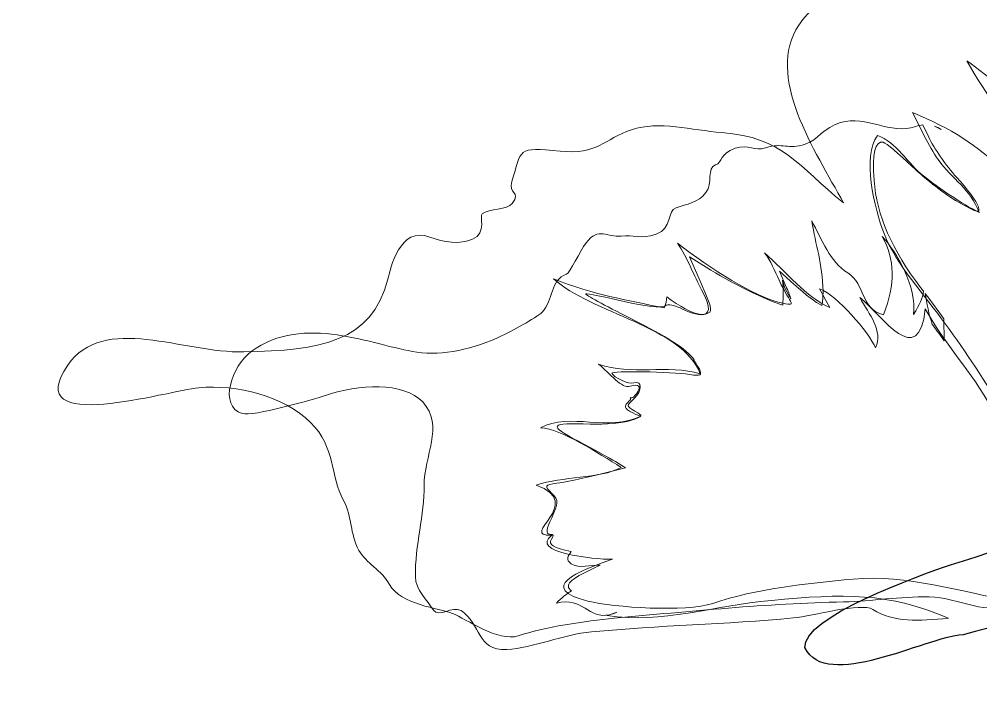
# Model space of a CAD drawing. Header units: centimetres. Extents: x -9.3 to 9.3, y -8.9 to 8.9.
# Drawn here: x 3.454 to 4.792, y -2.866 to -1.931 of the extents above; entities that cross this region are included whole.
import ezdxf

# ---------------------------------------------------------------- set-up
doc = ezdxf.new("R2010")
doc.units = ezdxf.units.CM
doc.header["$MEASUREMENT"] = 0
doc.layers.add('Layer 1', color=7, linetype='Continuous')

msp = doc.modelspace()

# ---------------------------------------------------------------- linework, layer by layer
at = {"layer": 'Layer 1', "lineweight": 0}
for points, knots in [([(5.31022, -1.6282), (5.27836, -1.57198), (5.23284, -1.53147), (5.16898, -1.52479), (5.16898, -1.52479), (5.08063, -1.51555), (5.00981, -1.61528), (4.95644, -1.66268), (4.95644, -1.66268), (4.89628, -1.71609), (4.8375, -1.765), (4.75552, -1.79275), (4.75552, -1.79275), (4.73265, -1.80049), (4.71907, -1.8206), (4.69311, -1.82939), (4.69311, -1.82939), (4.67536, -1.8354), (4.65134, -1.83851), (4.63949, -1.85142), (4.63949, -1.85142), (4.60738, -1.88641), (4.56798, -1.89581), (4.53884, -1.93868), (4.53884, -1.93868), (4.49092, -2.00917), (4.56107, -2.11359), (4.60081, -2.18609), (4.60081, -2.18609), (4.53708, -2.13444), (4.5173, -2.09499), (4.43168, -2.08825), (4.43168, -2.08825), (4.38994, -2.08497), (4.34363, -2.07153), (4.30605, -2.08426), (4.30605, -2.08426), (4.26691, -2.09751), (4.25884, -2.11952), (4.2066, -2.11406), (4.2066, -2.11406), (4.14575, -2.1077), (4.1531, -2.11194), (4.13953, -2.15616), (4.13953, -2.15616), (4.1339, -2.17449), (4.15265, -2.16944), (4.13996, -2.18704), (4.13996, -2.18704), (4.13358, -2.19589), (4.10737, -2.19426), (4.09821, -2.20118), (4.09821, -2.20118), (4.09362, -2.20464), (4.10532, -2.22769), (4.08472, -2.23677), (4.08472, -2.23677), (4.06754, -2.24434), (4.04414, -2.24114), (4.02526, -2.23364), (4.02526, -2.23364), (3.98377, -2.21717), (3.97028, -2.27867), (3.9669, -2.29218), (3.9669, -2.29218), (3.94494, -2.37997), (3.87277, -2.39127), (3.76646, -2.39356), (3.76646, -2.39356), (3.68332, -2.39535), (3.57098, -2.33962), (3.52168, -2.41191), (3.52168, -2.41191), (3.45413, -2.51095), (3.66185, -2.44707), (3.70362, -2.44337), (3.70362, -2.44337), (3.75769, -2.43859), (3.821, -2.45422), (3.85945, -2.4917), (3.85945, -2.4917), (3.89464, -2.526), (3.88608, -2.56554), (3.90502, -2.60008), (3.90502, -2.60008), (3.91832, -2.62435), (3.9134, -2.64547), (3.92671, -2.66974), (3.92671, -2.66974), (3.93682, -2.68818), (3.9582, -2.69709), (3.96918, -2.71712), (3.96918, -2.71712), (3.98471, -2.74545), (4.03833, -2.75006), (4.05699, -2.75746), (4.05699, -2.75746), (4.07536, -2.76476), (4.12085, -2.79788), (4.1483, -2.78859), (4.1483, -2.78859), (4.18353, -2.77666), (4.24239, -2.76782), (4.28165, -2.76421), (4.28165, -2.76421), (4.3869, -2.75453), (4.49408, -2.74371), (4.60089, -2.74142), (4.60089, -2.74142), (4.64131, -2.74055), (4.67788, -2.73389), (4.72013, -2.73428), (4.72013, -2.73428), (4.76258, -2.73466), (4.80053, -2.76456), (4.8388, -2.74063), (4.8388, -2.74063), (4.7622, -2.72744), (4.68902, -2.70285), (4.61443, -2.70969), (4.61443, -2.70969), (4.54742, -2.71584), (4.47981, -2.72286), (4.41879, -2.74353), (4.41879, -2.74353), (4.38198, -2.75599), (4.28128, -2.74936), (4.24523, -2.74025), (4.24523, -2.74025), (4.17347, -2.72213), (4.23121, -2.69846), (4.27938, -2.68216), (4.27938, -2.68216), (4.25287, -2.68232), (4.16326, -2.67261), (4.19503, -2.64868), (4.19503, -2.64868), (4.1464, -2.65057), (4.24396, -2.60424), (4.17321, -2.57879), (4.17321, -2.57879), (4.21056, -2.56614), (4.26022, -2.57101), (4.29171, -2.55418), (4.29171, -2.55418), (4.25975, -2.53486), (4.20864, -2.50044), (4.1791, -2.49924), (4.1791, -2.49924), (4.22062, -2.47704), (4.27373, -2.50509), (4.31868, -2.483), (4.31868, -2.483), (4.27889, -2.46846), (4.30757, -2.46486), (4.30434, -2.45683), (4.30434, -2.45683), (4.30693, -2.46327), (4.3303, -2.43253), (4.30413, -2.44139), (4.30413, -2.44139), (4.29241, -2.44536), (4.27577, -2.42351), (4.26001, -2.41035), (4.26001, -2.41035), (4.30578, -2.42721), (4.35553, -2.4102), (4.4015, -2.42393), (4.4015, -2.42393), (4.37773, -2.35916), (4.24902, -2.33922), (4.19732, -2.2917), (4.19732, -2.2917), (4.25512, -2.31466), (4.2975, -2.32081), (4.3513, -2.33235), (4.3513, -2.33235), (4.35347, -2.32692), (4.35512, -2.32178), (4.35483, -2.31675), (4.35483, -2.31675), (4.38849, -2.34265), (4.4324, -2.35989), (4.40338, -2.30696), (4.40338, -2.30696), (4.3933, -2.28857), (4.38372, -2.26256), (4.36965, -2.24221), (4.36965, -2.24221), (4.4153, -2.27747), (4.47904, -2.31759), (4.51172, -2.32456), (4.51172, -2.32456), (4.53918, -2.33042), (4.52747, -2.32931), (4.51129, -2.29368), (4.51129, -2.29368), (4.50536, -2.2806), (4.49953, -2.26692), (4.49091, -2.25543), (4.49091, -2.25543), (4.5209, -2.28245), (4.54891, -2.31731), (4.58172, -2.33187), (4.58172, -2.33187), (4.57641, -2.32338), (4.57268, -2.3142), (4.56738, -2.3057), (4.56738, -2.3057), (4.59189, -2.31427), (4.63597, -2.36627), (4.64541, -2.38785), (4.64541, -2.38785), (4.65615, -2.36387), (4.63683, -2.3421), (4.62347, -2.31773), (4.62347, -2.31773), (4.65433, -2.34274), (4.70522, -2.42069), (4.71456, -2.33342), (4.71456, -2.33342), (4.74279, -2.38491), (4.77773, -2.41856), (4.80724, -2.47238), (4.80724, -2.47238), (4.80724, -2.47238), (4.886, -2.61605), (4.886, -2.61605), (4.886, -2.61605), (4.89445, -2.63146), (4.95837, -2.7458), (4.96446, -2.72908), (4.96446, -2.72908), (4.97078, -2.7117), (4.90684, -2.62397), (4.89633, -2.6048), (4.89633, -2.6048), (4.84858, -2.51769), (4.80042, -2.43371), (4.74282, -2.35487), (4.74282, -2.35487), (4.71332, -2.31448), (4.67401, -2.27216), (4.65719, -2.22876), (4.65719, -2.22876), (4.64344, -2.19328), (4.62636, -2.12183), (4.64819, -2.09249), (4.64819, -2.09249), (4.67342, -2.10077), (4.69168, -2.13262), (4.71188, -2.14848), (4.71188, -2.14848), (4.7334, -2.16537), (4.76578, -2.18769), (4.78936, -2.19952), (4.78936, -2.19952), (4.77846, -2.1675), (4.75153, -2.15264), (4.73254, -2.12597), (4.73254, -2.12597), (4.71818, -2.10581), (4.70837, -2.08188), (4.69668, -2.06056), (4.69668, -2.06056), (4.80294, -2.10274), (4.85252, -2.16426), (4.90196, -2.25446), (4.90196, -2.25446), (4.91471, -2.22579), (4.88003, -2.14514), (4.8582, -2.11444), (4.8582, -2.11444), (4.82853, -2.07273), (4.79932, -2.03712), (4.77257, -1.98833), (4.77257, -1.98833), (4.83233, -2.03369), (4.93314, -2.10827), (4.95652, -2.17394), (4.95652, -2.17394), (4.95307, -2.12678), (4.93229, -2.06955), (4.90559, -2.02084), (4.90559, -2.02084), (4.93903, -2.04105), (4.9845, -2.07161), (5.0024, -2.10661), (5.0024, -2.10661), (5.00228, -2.10655), (5.00214, -2.10652), (5.00202, -2.10646), (5.00202, -2.10646), (5.00202, -2.10646), (5.00458, -2.11113), (5.00458, -2.11113), (5.00458, -2.11113), (5.00458, -2.11113), (5.03071, -2.15879), (5.03071, -2.15879), (5.03071, -2.15879), (5.04255, -2.13143), (5.02333, -2.11807), (5.00542, -2.10836), (5.00542, -2.10836), (5.01481, -2.08053), (4.98376, -2.04306), (4.96843, -2.01508), (4.96843, -2.01508), (4.98534, -2.03421), (5.00206, -2.044), (5.02482, -2.05775), (5.02482, -2.05775), (5.0063, -2.03397), (5.00684, -2.01656), (5.01018, -2.00094), (5.01018, -2.00094), (5.02808, -2.01038), (5.03879, -2.02488), (5.06153, -2.04033), (5.06153, -2.04033), (5.04405, -2.05215), (5.07427, -2.08775), (5.08595, -2.10906), (5.08595, -2.10906), (5.08595, -2.10906), (5.06518, -2.04269), (5.06518, -2.04269), (5.06518, -2.04269), (5.06567, -2.043), (5.06607, -2.04329), (5.06657, -2.04361), (5.06657, -2.04361), (5.06586, -2.04261), (5.06531, -2.04168), (5.06466, -2.04066), (5.06466, -2.04066), (5.06466, -2.04066), (5.06402, -2.03894), (5.06402, -2.03894), (5.06402, -2.03894), (5.06386, -2.03901), (5.06367, -2.03903), (5.06352, -2.03911), (5.06352, -2.03911), (5.05677, -2.02791), (5.05287, -2.01534), (5.04519, -2.0046), (5.04519, -2.0046), (5.06795, -2.01835), (5.08467, -2.02815), (5.10158, -2.04727), (5.10158, -2.04727), (5.1058, -2.02755), (5.09504, -2.00181), (5.09343, -1.97275), (5.09343, -1.97275), (5.12801, -1.98484), (5.14157, -2.03047), (5.15742, -2.05938), (5.15742, -2.05938), (5.17083, -2.02946), (5.1311, -1.98127), (5.11409, -1.95024), (5.11409, -1.95024), (5.15908, -1.9591), (5.20415, -2.01587), (5.22025, -2.05361), (5.22025, -2.05361), (5.22025, -2.05361), (5.20591, -2.02744), (5.20591, -2.02744), (5.20591, -2.02744), (5.21115, -2.03699), (5.23211, -2.08962), (5.24177, -2.09285), (5.24177, -2.09285), (5.2668, -2.10124), (5.28506, -2.05291), (5.297, -2.04313), (5.297, -2.04313), (5.30565, -2.09951), (5.29545, -2.18044), (5.25594, -2.2235), (5.25594, -2.2235), (5.24228, -2.23839), (5.22887, -2.28691), (5.22031, -2.30952), (5.22031, -2.30952), (5.20882, -2.33983), (5.18266, -2.36742), (5.1831, -2.39912), (5.1831, -2.39912), (5.18335, -2.4172), (5.14294, -2.46136), (5.12986, -2.47559), (5.12986, -2.47559), (5.1078, -2.49961), (5.08591, -2.52827), (5.06667, -2.55487), (5.06667, -2.55487), (5.0485, -2.58), (5.03081, -2.60907), (5.01258, -2.63301), (5.01258, -2.63301), (5.04477, -2.60198), (5.09812, -2.56585), (5.13218, -2.53518), (5.13218, -2.53518), (5.27624, -2.40549), (5.34863, -2.21911), (5.3735, -2.03274), (5.3735, -2.03274), (5.38436, -1.95137), (5.38031, -1.75185), (5.31022, -1.62817), (5.31022, -1.62817), (5.31022, -1.62817), (5.31022, -1.6282), (5.31022, -1.6282)], [0, 0, 0, 0, 0.009434, 0.009434, 0.009434, 0.009434, 0.0188679, 0.0188679, 0.0188679, 0.0188679, 0.0283019, 0.0283019, 0.0283019, 0.0283019, 0.0377358, 0.0377358, 0.0377358, 0.0377358, 0.0471698, 0.0471698, 0.0471698, 0.0471698, 0.0566038, 0.0566038, 0.0566038, 0.0566038, 0.0660377, 0.0660377, 0.0660377, 0.0660377, 0.0754717, 0.0754717, 0.0754717, 0.0754717, 0.0849057, 0.0849057, 0.0849057, 0.0849057, 0.0943396, 0.0943396, 0.0943396, 0.0943396, 0.1037736, 0.1037736, 0.1037736, 0.1037736, 0.1132075, 0.1132075, 0.1132075, 0.1132075, 0.1226415, 0.1226415, 0.1226415, 0.1226415, 0.1320755, 0.1320755, 0.1320755, 0.1320755, 0.1415094, 0.1415094, 0.1415094, 0.1415094, 0.1509434, 0.1509434, 0.1509434, 0.1509434, 0.1603774, 0.1603774, 0.1603774, 0.1603774, 0.1698113, 0.1698113, 0.1698113, 0.1698113, 0.1792453, 0.1792453, 0.1792453, 0.1792453, 0.1886792, 0.1886792, 0.1886792, 0.1886792, 0.1981132, 0.1981132, 0.1981132, 0.1981132, 0.2075472, 0.2075472, 0.2075472, 0.2075472, 0.2169811, 0.2169811, 0.2169811, 0.2169811, 0.2264151, 0.2264151, 0.2264151, 0.2264151, 0.2358491, 0.2358491, 0.2358491, 0.2358491, 0.245283, 0.245283, 0.245283, 0.245283, 0.254717, 0.254717, 0.254717, 0.254717, 0.2641509, 0.2641509, 0.2641509, 0.2641509, 0.2735849, 0.2735849, 0.2735849, 0.2735849, 0.2830189, 0.2830189, 0.2830189, 0.2830189, 0.2924528, 0.2924528, 0.2924528, 0.2924528, 0.3018868, 0.3018868, 0.3018868, 0.3018868, 0.3113208, 0.3113208, 0.3113208, 0.3113208, 0.3207547, 0.3207547, 0.3207547, 0.3207547, 0.3301887, 0.3301887, 0.3301887, 0.3301887, 0.3396226, 0.3396226, 0.3396226, 0.3396226, 0.3490566, 0.3490566, 0.3490566, 0.3490566, 0.3584906, 0.3584906, 0.3584906, 0.3584906, 0.3679245, 0.3679245, 0.3679245, 0.3679245, 0.3773585, 0.3773585, 0.3773585, 0.3773585, 0.3867925, 0.3867925, 0.3867925, 0.3867925, 0.3962264, 0.3962264, 0.3962264, 0.3962264, 0.4056604, 0.4056604, 0.4056604, 0.4056604, 0.4150943, 0.4150943, 0.4150943, 0.4150943, 0.4245283, 0.4245283, 0.4245283, 0.4245283, 0.4339623, 0.4339623, 0.4339623, 0.4339623, 0.4433962, 0.4433962, 0.4433962, 0.4433962, 0.4528302, 0.4528302, 0.4528302, 0.4528302, 0.4622642, 0.4622642, 0.4622642, 0.4622642, 0.4716981, 0.4716981, 0.4716981, 0.4716981, 0.4811321, 0.4811321, 0.4811321, 0.4811321, 0.490566, 0.490566, 0.490566, 0.490566, 0.5, 0.5, 0.5, 0.5, 0.509434, 0.509434, 0.509434, 0.509434, 0.5188679, 0.5188679, 0.5188679, 0.5188679, 0.5283019, 0.5283019, 0.5283019, 0.5283019, 0.5377358, 0.5377358, 0.5377358, 0.5377358, 0.5471698, 0.5471698, 0.5471698, 0.5471698, 0.5566038, 0.5566038, 0.5566038, 0.5566038, 0.5660377, 0.5660377, 0.5660377, 0.5660377, 0.5754717, 0.5754717, 0.5754717, 0.5754717, 0.5849057, 0.5849057, 0.5849057, 0.5849057, 0.5943396, 0.5943396, 0.5943396, 0.5943396, 0.6037736, 0.6037736, 0.6037736, 0.6037736, 0.6132075, 0.6132075, 0.6132075, 0.6132075, 0.6226415, 0.6226415, 0.6226415, 0.6226415, 0.6320755, 0.6320755, 0.6320755, 0.6320755, 0.6415094, 0.6415094, 0.6415094, 0.6415094, 0.6509434, 0.6509434, 0.6509434, 0.6509434, 0.6603774, 0.6603774, 0.6603774, 0.6603774, 0.6698113, 0.6698113, 0.6698113, 0.6698113, 0.6792453, 0.6792453, 0.6792453, 0.6792453, 0.6886792, 0.6886792, 0.6886792, 0.6886792, 0.6981132, 0.6981132, 0.6981132, 0.6981132, 0.7075472, 0.7075472, 0.7075472, 0.7075472, 0.7169811, 0.7169811, 0.7169811, 0.7169811, 0.7264151, 0.7264151, 0.7264151, 0.7264151, 0.7358491, 0.7358491, 0.7358491, 0.7358491, 0.745283, 0.745283, 0.745283, 0.745283, 0.754717, 0.754717, 0.754717, 0.754717, 0.7641509, 0.7641509, 0.7641509, 0.7641509, 0.7735849, 0.7735849, 0.7735849, 0.7735849, 0.7830189, 0.7830189, 0.7830189, 0.7830189, 0.7924528, 0.7924528, 0.7924528, 0.7924528, 0.8018868, 0.8018868, 0.8018868, 0.8018868, 0.8113208, 0.8113208, 0.8113208, 0.8113208, 0.8207547, 0.8207547, 0.8207547, 0.8207547, 0.8301887, 0.8301887, 0.8301887, 0.8301887, 0.8396226, 0.8396226, 0.8396226, 0.8396226, 0.8490566, 0.8490566, 0.8490566, 0.8490566, 0.8584906, 0.8584906, 0.8584906, 0.8584906, 0.8679245, 0.8679245, 0.8679245, 0.8679245, 0.8773585, 0.8773585, 0.8773585, 0.8773585, 0.8867925, 0.8867925, 0.8867925, 0.8867925, 0.8962264, 0.8962264, 0.8962264, 0.8962264, 0.9056604, 0.9056604, 0.9056604, 0.9056604, 0.9150943, 0.9150943, 0.9150943, 0.9150943, 0.9245283, 0.9245283, 0.9245283, 0.9245283, 0.9339623, 0.9339623, 0.9339623, 0.9339623, 0.9433962, 0.9433962, 0.9433962, 0.9433962, 0.9528302, 0.9528302, 0.9528302, 0.9528302, 0.9622642, 0.9622642, 0.9622642, 0.9622642, 0.9716981, 0.9716981, 0.9716981, 0.9716981, 0.9811321, 0.9811321, 0.9811321, 0.9811321, 1, 1, 1, 1]), ([(4.45009, -2.11012), (4.42823, -2.11752), (4.4334, -2.12962), (4.42249, -2.13331), (4.42249, -2.13331), (4.41035, -2.13742), (4.41906, -2.15894), (4.40948, -2.17178), (4.40948, -2.17178), (4.39884, -2.18604), (4.38273, -2.18776), (4.36785, -2.1928), (4.36785, -2.1928), (4.3556, -2.19695), (4.36229, -2.2221), (4.3404, -2.22952), (4.3404, -2.22952), (4.31705, -2.23743), (4.3088, -2.23004), (4.29146, -2.23224), (4.29146, -2.23224), (4.27231, -2.23467), (4.25999, -2.21859), (4.24264, -2.24185), (4.24264, -2.24185), (4.23431, -2.25302), (4.22012, -2.28382), (4.21555, -2.28537), (4.21555, -2.28537), (4.1919, -2.29338), (4.19786, -2.32151), (4.18137, -2.33821), (4.18137, -2.33821), (4.17335, -2.34633), (4.1358, -2.36614), (4.12594, -2.37083), (4.12594, -2.37083), (4.08658, -2.38953), (4.04297, -2.39929), (4.00716, -2.39387), (4.00716, -2.39387), (3.94597, -2.38461), (3.84971, -2.33949), (3.77693, -2.39289), (3.77693, -2.39289), (3.75002, -2.41263), (3.73057, -2.4688), (3.7644, -2.4794), (3.7644, -2.4794), (3.77826, -2.48374), (3.86221, -2.46013), (3.88142, -2.45363), (3.88142, -2.45363), (3.92504, -2.43886), (3.98879, -2.4347), (4.01537, -2.46312), (4.01537, -2.46312), (4.04605, -2.49593), (4.01671, -2.53921), (4.01733, -2.57934), (4.01733, -2.57934), (4.01794, -2.61931), (4.00458, -2.66322), (4.00524, -2.70641), (4.00524, -2.70641), (4.00551, -2.72418), (4.02199, -2.73957), (4.03035, -2.75275), (4.03035, -2.75275), (4.03782, -2.76454), (4.05667, -2.74584), (4.06885, -2.75356), (4.06885, -2.75356), (4.09703, -2.77142), (4.08971, -2.81007), (4.13257, -2.8076), (4.13257, -2.8076), (4.16806, -2.80556), (4.21215, -2.78658), (4.25001, -2.78307), (4.25001, -2.78307), (4.34438, -2.77432), (4.43691, -2.77248), (4.53125, -2.76374), (4.53125, -2.76374), (4.55676, -2.76137), (4.62576, -2.7418), (4.64162, -2.75185), (4.64162, -2.75185), (4.67112, -2.77055), (4.70503, -2.76807), (4.74663, -2.76421), (4.74663, -2.76421), (4.66442, -2.72789), (4.60017, -2.73001), (4.50053, -2.73924), (4.50053, -2.73924), (4.41923, -2.74677), (4.34873, -2.77224), (4.27149, -2.76057), (4.27149, -2.76057), (4.27149, -2.76057), (4.27547, -2.75922), (4.27547, -2.75922), (4.27547, -2.75922), (4.24577, -2.76621), (4.23892, -2.73397), (4.20156, -2.74298), (4.20156, -2.74298), (4.20822, -2.73585), (4.21525, -2.7305), (4.22239, -2.72596), (4.22239, -2.72596), (4.21171, -2.71765), (4.21973, -2.71038), (4.25426, -2.69412), (4.25426, -2.69412), (4.25426, -2.69412), (4.26237, -2.69027), (4.26237, -2.69027), (4.26237, -2.69027), (4.24835, -2.68967), (4.23345, -2.69561), (4.22179, -2.68822), (4.22179, -2.68822), (4.21402, -2.68329), (4.21771, -2.67702), (4.22188, -2.6713), (4.22188, -2.6713), (4.19746, -2.66645), (4.1894, -2.66127), (4.1945, -2.65426), (4.1945, -2.65426), (4.19843, -2.64886), (4.19798, -2.64748), (4.19181, -2.64714), (4.19181, -2.64714), (4.18635, -2.64684), (4.18722, -2.6403), (4.19485, -2.62423), (4.19485, -2.62423), (4.20459, -2.60371), (4.20467, -2.60065), (4.19502, -2.59038), (4.19502, -2.59038), (4.18454, -2.57922), (4.18452, -2.57897), (4.20192, -2.57641), (4.20192, -2.57641), (4.21161, -2.57499), (4.2373, -2.56957), (4.25878, -2.56436), (4.25878, -2.56436), (4.25878, -2.56436), (4.29764, -2.5548), (4.29764, -2.5548), (4.29764, -2.5548), (4.29764, -2.5548), (4.28366, -2.54624), (4.28366, -2.54624), (4.28366, -2.54624), (4.27595, -2.54143), (4.25264, -2.52858), (4.23192, -2.51778), (4.23192, -2.51778), (4.18926, -2.49551), (4.19188, -2.49197), (4.24848, -2.49386), (4.24848, -2.49386), (4.26929, -2.49456), (4.29436, -2.49245), (4.30446, -2.48903), (4.30446, -2.48903), (4.32239, -2.48296), (4.3226, -2.48262), (4.31054, -2.47589), (4.31054, -2.47589), (4.2986, -2.46923), (4.29854, -2.46873), (4.30938, -2.45856), (4.30938, -2.45856), (4.32109, -2.44756), (4.32096, -2.43276), (4.30919, -2.43674), (4.30919, -2.43674), (4.30256, -2.43898), (4.28057, -2.42909), (4.27851, -2.42303), (4.27851, -2.42303), (4.27732, -2.41952), (4.36096, -2.42103), (4.38662, -2.42492), (4.38662, -2.42492), (4.40278, -2.42737), (4.4036, -2.42686), (4.40036, -2.41722), (4.40036, -2.41722), (4.40031, -2.41716), (4.40032, -2.41704), (4.40028, -2.41697), (4.40028, -2.41697), (4.39711, -2.41248), (4.39427, -2.40807), (4.39201, -2.40398), (4.39201, -2.40398), (4.39244, -2.40411), (4.39283, -2.40426), (4.39326, -2.40439), (4.39326, -2.40439), (4.38132, -2.38891), (4.35561, -2.37253), (4.30422, -2.34674), (4.30422, -2.34674), (4.26828, -2.3287), (4.24052, -2.31347), (4.24234, -2.31285), (4.24234, -2.31285), (4.24415, -2.31224), (4.26799, -2.31698), (4.29549, -2.32338), (4.29549, -2.32338), (4.32375, -2.32996), (4.34846, -2.33276), (4.35218, -2.32967), (4.35218, -2.32967), (4.35613, -2.32639), (4.36634, -2.3283), (4.37792, -2.33453), (4.37792, -2.33453), (4.38855, -2.34024), (4.40249, -2.34311), (4.40865, -2.34102), (4.40865, -2.34102), (4.41953, -2.33733), (4.41914, -2.33613), (4.40306, -2.29915), (4.40306, -2.29915), (4.40306, -2.29915), (4.38662, -2.26123), (4.38662, -2.26123), (4.38662, -2.26123), (4.38662, -2.26123), (4.40984, -2.2758), (4.40984, -2.2758), (4.40984, -2.2758), (4.44163, -2.29603), (4.49573, -2.32242), (4.51661, -2.32856), (4.51661, -2.32856), (4.51646, -2.31692), (4.5175, -2.30451), (4.51586, -2.29364), (4.51586, -2.29364), (4.51768, -2.30198), (4.52199, -2.31123), (4.52743, -2.31964), (4.52743, -2.31964), (4.52648, -2.31583), (4.52468, -2.31108), (4.52163, -2.30415), (4.52163, -2.30415), (4.52163, -2.30415), (4.51156, -2.28097), (4.51156, -2.28097), (4.51156, -2.28097), (4.51156, -2.28097), (4.53189, -2.29929), (4.53189, -2.29929), (4.53189, -2.29929), (4.54912, -2.3149), (4.56201, -2.32451), (4.57069, -2.32881), (4.57069, -2.32881), (4.57177, -2.32364), (4.57238, -2.31712), (4.57226, -2.30889), (4.57226, -2.30889), (4.57167, -2.2707), (4.56201, -2.24521), (4.55662, -2.21115), (4.55662, -2.21115), (4.57072, -2.23698), (4.58143, -2.26768), (4.60666, -2.28367), (4.60666, -2.28367), (4.63195, -2.2997), (4.62358, -2.3333), (4.6563, -2.34192), (4.6563, -2.34192), (4.67307, -2.2986), (4.67254, -2.26466), (4.65462, -2.23308), (4.65462, -2.23308), (4.67405, -2.25252), (4.70313, -2.30359), (4.69827, -2.34155), (4.69827, -2.34155), (4.70687, -2.32627), (4.71109, -2.31998), (4.71189, -2.30896), (4.71189, -2.30896), (4.71055, -2.30721), (4.70923, -2.30542), (4.70788, -2.30367), (4.70788, -2.30367), (4.66857, -2.25278), (4.64695, -2.20312), (4.64327, -2.15467), (4.64327, -2.15467), (4.64046, -2.11767), (4.64489, -2.09925), (4.65613, -2.10184), (4.65613, -2.10184), (4.65972, -2.10267), (4.67792, -2.11789), (4.69636, -2.13558), (4.69636, -2.13558), (4.7148, -2.15327), (4.7437, -2.17557), (4.76081, -2.18522), (4.76081, -2.18522), (4.78832, -2.20074), (4.79154, -2.20139), (4.78821, -2.1909), (4.78821, -2.1909), (4.78614, -2.18437), (4.7726, -2.16622), (4.75815, -2.15039), (4.75815, -2.15039), (4.7437, -2.13456), (4.72628, -2.10947), (4.71939, -2.09482), (4.71939, -2.09482), (4.71939, -2.09482), (4.71134, -2.0776), (4.71134, -2.0776), (4.71134, -2.0776), (4.70815, -2.07798), (4.70488, -2.07868), (4.70131, -2.07989), (4.70131, -2.07989), (4.66508, -2.09216), (4.63372, -2.06351), (4.59642, -2.07441), (4.59642, -2.07441), (4.57353, -2.08111), (4.56488, -2.09867), (4.54763, -2.10451), (4.54763, -2.10451), (4.52321, -2.11278), (4.51673, -2.1014), (4.49232, -2.10967), (4.49232, -2.10967), (4.47711, -2.11482), (4.46906, -2.1037), (4.45009, -2.11012)], [0, 0, 0, 0, 0.0111111, 0.0111111, 0.0111111, 0.0111111, 0.0222222, 0.0222222, 0.0222222, 0.0222222, 0.0333333, 0.0333333, 0.0333333, 0.0333333, 0.0444444, 0.0444444, 0.0444444, 0.0444444, 0.0555556, 0.0555556, 0.0555556, 0.0555556, 0.0666667, 0.0666667, 0.0666667, 0.0666667, 0.0777778, 0.0777778, 0.0777778, 0.0777778, 0.0888889, 0.0888889, 0.0888889, 0.0888889, 0.1, 0.1, 0.1, 0.1, 0.1111111, 0.1111111, 0.1111111, 0.1111111, 0.1222222, 0.1222222, 0.1222222, 0.1222222, 0.1333333, 0.1333333, 0.1333333, 0.1333333, 0.1444444, 0.1444444, 0.1444444, 0.1444444, 0.1555556, 0.1555556, 0.1555556, 0.1555556, 0.1666667, 0.1666667, 0.1666667, 0.1666667, 0.1777778, 0.1777778, 0.1777778, 0.1777778, 0.1888889, 0.1888889, 0.1888889, 0.1888889, 0.2, 0.2, 0.2, 0.2, 0.2111111, 0.2111111, 0.2111111, 0.2111111, 0.2222222, 0.2222222, 0.2222222, 0.2222222, 0.2333333, 0.2333333, 0.2333333, 0.2333333, 0.2444444, 0.2444444, 0.2444444, 0.2444444, 0.2555556, 0.2555556, 0.2555556, 0.2555556, 0.2666667, 0.2666667, 0.2666667, 0.2666667, 0.2777778, 0.2777778, 0.2777778, 0.2777778, 0.2888889, 0.2888889, 0.2888889, 0.2888889, 0.3, 0.3, 0.3, 0.3, 0.3111111, 0.3111111, 0.3111111, 0.3111111, 0.3222222, 0.3222222, 0.3222222, 0.3222222, 0.3333333, 0.3333333, 0.3333333, 0.3333333, 0.3444444, 0.3444444, 0.3444444, 0.3444444, 0.3555556, 0.3555556, 0.3555556, 0.3555556, 0.3666667, 0.3666667, 0.3666667, 0.3666667, 0.3777778, 0.3777778, 0.3777778, 0.3777778, 0.3888889, 0.3888889, 0.3888889, 0.3888889, 0.4, 0.4, 0.4, 0.4, 0.4111111, 0.4111111, 0.4111111, 0.4111111, 0.4222222, 0.4222222, 0.4222222, 0.4222222, 0.4333333, 0.4333333, 0.4333333, 0.4333333, 0.4444444, 0.4444444, 0.4444444, 0.4444444, 0.4555556, 0.4555556, 0.4555556, 0.4555556, 0.4666667, 0.4666667, 0.4666667, 0.4666667, 0.4777778, 0.4777778, 0.4777778, 0.4777778, 0.4888889, 0.4888889, 0.4888889, 0.4888889, 0.5, 0.5, 0.5, 0.5, 0.5111111, 0.5111111, 0.5111111, 0.5111111, 0.5222222, 0.5222222, 0.5222222, 0.5222222, 0.5333333, 0.5333333, 0.5333333, 0.5333333, 0.5444444, 0.5444444, 0.5444444, 0.5444444, 0.5555556, 0.5555556, 0.5555556, 0.5555556, 0.5666667, 0.5666667, 0.5666667, 0.5666667, 0.5777778, 0.5777778, 0.5777778, 0.5777778, 0.5888889, 0.5888889, 0.5888889, 0.5888889, 0.6, 0.6, 0.6, 0.6, 0.6111111, 0.6111111, 0.6111111, 0.6111111, 0.6222222, 0.6222222, 0.6222222, 0.6222222, 0.6333333, 0.6333333, 0.6333333, 0.6333333, 0.6444444, 0.6444444, 0.6444444, 0.6444444, 0.6555556, 0.6555556, 0.6555556, 0.6555556, 0.6666667, 0.6666667, 0.6666667, 0.6666667, 0.6777778, 0.6777778, 0.6777778, 0.6777778, 0.6888889, 0.6888889, 0.6888889, 0.6888889, 0.7, 0.7, 0.7, 0.7, 0.7111111, 0.7111111, 0.7111111, 0.7111111, 0.7222222, 0.7222222, 0.7222222, 0.7222222, 0.7333333, 0.7333333, 0.7333333, 0.7333333, 0.7444444, 0.7444444, 0.7444444, 0.7444444, 0.7555556, 0.7555556, 0.7555556, 0.7555556, 0.7666667, 0.7666667, 0.7666667, 0.7666667, 0.7777778, 0.7777778, 0.7777778, 0.7777778, 0.7888889, 0.7888889, 0.7888889, 0.7888889, 0.8, 0.8, 0.8, 0.8, 0.8111111, 0.8111111, 0.8111111, 0.8111111, 0.8222222, 0.8222222, 0.8222222, 0.8222222, 0.8333333, 0.8333333, 0.8333333, 0.8333333, 0.8444444, 0.8444444, 0.8444444, 0.8444444, 0.8555556, 0.8555556, 0.8555556, 0.8555556, 0.8666667, 0.8666667, 0.8666667, 0.8666667, 0.8777778, 0.8777778, 0.8777778, 0.8777778, 0.8888889, 0.8888889, 0.8888889, 0.8888889, 0.9, 0.9, 0.9, 0.9, 0.9111111, 0.9111111, 0.9111111, 0.9111111, 0.9222222, 0.9222222, 0.9222222, 0.9222222, 0.9333333, 0.9333333, 0.9333333, 0.9333333, 0.9444444, 0.9444444, 0.9444444, 0.9444444, 0.9555556, 0.9555556, 0.9555556, 0.9555556, 0.9666667, 0.9666667, 0.9666667, 0.9666667, 0.9777778, 0.9777778, 0.9777778, 0.9777778, 1, 1, 1, 1]), ([(4.72746, -2.07936), (4.72746, -2.07936), (4.73653, -2.08405), (4.73653, -2.08405), (4.73653, -2.08405), (4.73375, -2.082), (4.73066, -2.08053), (4.72746, -2.07936)], [0, 0, 0, 0, 0.3333333, 0.3333333, 0.3333333, 0.3333333, 1, 1, 1, 1]), ([(4.71429, -2.31205), (4.71653, -2.32544), (4.7197, -2.34162), (4.7242, -2.35523), (4.7242, -2.35523), (4.72424, -2.35528), (4.72424, -2.35543), (4.72428, -2.35548), (4.72428, -2.35548), (4.72795, -2.35996), (4.73357, -2.36755), (4.74073, -2.37789), (4.74073, -2.37789), (4.74073, -2.37789), (4.74034, -2.34728), (4.74034, -2.34728), (4.74034, -2.34728), (4.73174, -2.33533), (4.72309, -2.32361), (4.71429, -2.31205)], [0, 0, 0, 0, 0.1666667, 0.1666667, 0.1666667, 0.1666667, 0.3333333, 0.3333333, 0.3333333, 0.3333333, 0.5, 0.5, 0.5, 0.5, 0.6666667, 0.6666667, 0.6666667, 0.6666667, 1, 1, 1, 1]), ([(4.27545, -2.75922), (4.27857, -2.75849), (4.28171, -2.75755), (4.28539, -2.75585), (4.28539, -2.75585), (4.28539, -2.75585), (4.27545, -2.75922), (4.27545, -2.75922)], [0, 0, 0, 0, 0.3333333, 0.3333333, 0.3333333, 0.3333333, 1, 1, 1, 1])]:
    msp.add_open_spline(points, degree=3, knots=knots, dxfattribs=at)
at = {"layer": 'Layer 1'}
for points, knots in [([(4.54713, -2.805), (4.57655, -2.8665), (4.71265, -2.79148), (4.76712, -2.78703), (4.76712, -2.78703), (4.95092, -2.73825), (4.99537, -2.73165), (5.14305, -2.66519), (5.14305, -2.66519), (5.17461, -2.6545), (5.19905, -2.6394), (5.19122, -2.6024), (5.19122, -2.6024), (5.08642, -2.53516), (4.94392, -2.63147), (4.74962, -2.68994), (4.74962, -2.68994), (4.7053, -2.70496), (4.5431, -2.76265), (4.54715, -2.80499), (4.54715, -2.80499), (4.54715, -2.80499), (4.54713, -2.805), (4.54713, -2.805)], [0, 0, 0, 0, 0.1428571, 0.1428571, 0.1428571, 0.1428571, 0.2857143, 0.2857143, 0.2857143, 0.2857143, 0.4285714, 0.4285714, 0.4285714, 0.4285714, 0.5714286, 0.5714286, 0.5714286, 0.5714286, 0.7142857, 0.7142857, 0.7142857, 0.7142857, 1, 1, 1, 1]), ([(4.54713, -2.805), (4.54713, -2.805), (4.54713, -2.805), (4.54713, -2.805), (4.54713, -2.805), (4.54713, -2.805), (4.54713, -2.805), (4.54713, -2.805)], [0, 0, 0, 0, 0.3333333, 0.3333333, 0.3333333, 0.3333333, 1, 1, 1, 1])]:
    msp.add_open_spline(points, degree=3, knots=knots, dxfattribs=at)
at = {"layer": 'Layer 1', "color": 250, "lineweight": 9}
for points, knots in [([(4.54713, -2.805), (4.57655, -2.8665), (4.71265, -2.79148), (4.76712, -2.78703), (4.76712, -2.78703), (4.95092, -2.73825), (4.99537, -2.73165), (5.14305, -2.66519), (5.14305, -2.66519), (5.17461, -2.6545), (5.19905, -2.6394), (5.19122, -2.6024), (5.19122, -2.6024), (5.08642, -2.53516), (4.94392, -2.63147), (4.74962, -2.68994), (4.74962, -2.68994), (4.7053, -2.70496), (4.5431, -2.76265), (4.54715, -2.80499)], [0, 0, 0, 0, 0.1666667, 0.1666667, 0.1666667, 0.1666667, 0.3333333, 0.3333333, 0.3333333, 0.3333333, 0.5, 0.5, 0.5, 0.5, 0.6666667, 0.6666667, 0.6666667, 0.6666667, 1, 1, 1, 1]), ([(4.54713, -2.805), (4.54713, -2.805), (4.54713, -2.805), (4.54713, -2.805), (4.54713, -2.805), (4.54713, -2.805), (4.54713, -2.805), (4.54713, -2.805)], [0, 0, 0, 0, 0.3333333, 0.3333333, 0.3333333, 0.3333333, 1, 1, 1, 1])]:
    msp.add_open_spline(points, degree=3, knots=knots, dxfattribs=at)

doc.saveas('drawing.dxf')
